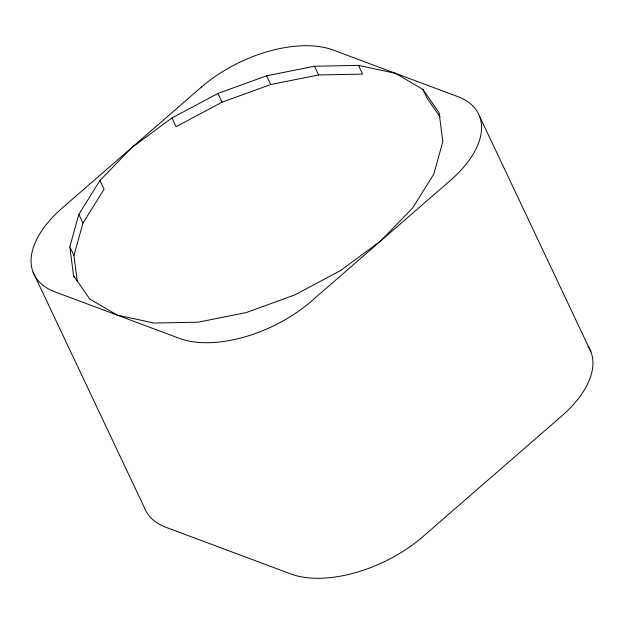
<?xml version="1.0" encoding="UTF-8"?>
<svg xmlns="http://www.w3.org/2000/svg" width="624" height="624" viewBox="0 0 624 624"><rect width="100%" height="100%" fill="white"/><g stroke="black" fill="none" stroke-linecap="round" stroke-linejoin="round"><path stroke-width="0.94" d="M69.826 246.784L78.835 214.352L99.941 180.539L131.703 147.662L171.959 117.959L217.963 93.452L266.588 75.808L314.504 66.238L358.457 65.387L395.452 73.32L422.971 89.482L439.124 112.788L442.822 141.648L433.813 174.08L412.706 207.893L380.944 240.77L340.688 270.473L294.684 294.98L246.059 312.624L198.143 322.195L154.19 323.045L117.195 315.12L89.684 298.951L73.523 275.644L69.826 246.784L73.952 255.512L77.275 281.479M73.952 255.512L82.961 223.072L104.068 189.267L99.941 180.539M358.457 65.387L362.583 74.108L318.63 74.958L270.707 84.536L222.089 102.172L176.085 126.68L171.959 117.959M440.014 116.852L427.089 98.21L422.971 89.482M479.599 116.329L590.951 351.897M314.504 66.238L318.63 74.958M266.588 75.808L270.707 84.536M217.963 93.452L222.089 102.172M78.835 214.352L82.961 223.072M73.523 275.644L74.35 277.384M33.049 272.103L144.401 507.671A100.121 53.797 -25.3 0 0 166.234 527.405L290.854 573.963A100.121 53.797 -25.3 0 0 422.729 536.788L561.857 415.888A100.121 53.797 -25.3 0 0 588.159 346.406M201.271 87.212L62.143 208.112A100.121 53.797 -25.3 0 0 54.881 291.837L179.501 338.395A100.121 53.797 -25.3 0 0 311.376 301.22L450.505 180.32A100.121 53.797 -25.3 0 0 457.766 96.595L333.146 50.037A100.121 53.797 -25.3 0 0 201.271 87.212"/></g></svg>
